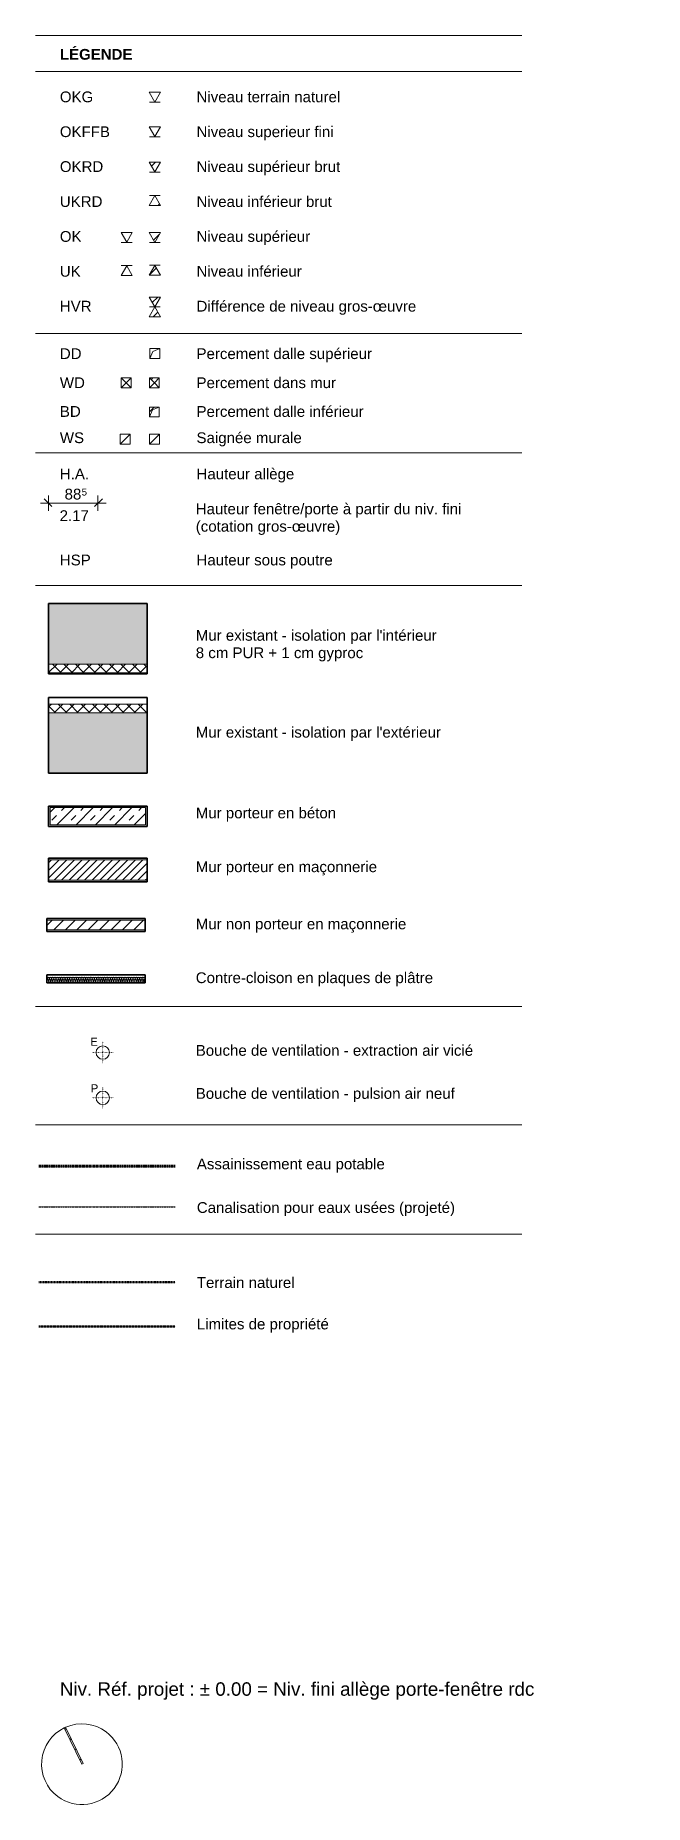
# Model space of a CAD drawing. Header units: millimetres. Extents: x 297 to 5958, y -17946 to -1509.
import ezdxf

# ---------------------------------------------------------------- set-up
doc = ezdxf.new("R2010")
doc.units = ezdxf.units.MM
for name, pattern in [('CENTER_LINE', [5.5, 2.5, -1.5, 0, -1.5]), ('Dot 1mm', [1, 0, -1]), ('Overhead', [3.96875, 2.38125, -1.5875]), ('WATER_CONNECTION', [5, 2.5, -2.5])]:
    doc.linetypes.add(name, pattern=pattern)
for name, color, linetype, lineweight in [('A-DETL', 90, 'Continuous', 9), ('A-DETL-GENF', 92, 'Continuous', 9), ('A-DETL-THIN', 151, 'Continuous', 9), ('A-WALL', 113, 'Continuous', 35), ('A-WALL-PATT', 111, 'Continuous', 35), ('G-ANNO-TEXT', 231, 'Continuous', 9)]:
    doc.layers.add(name, color=color, linetype=linetype, lineweight=lineweight)
doc.styles.add('Arial', font='arial.ttf', dxfattribs={"height": 100})
doc.styles.add('Arial_1', font='arial.ttf', dxfattribs={"height": 125})
doc.styles.add('Arial_2', font='arial.ttf', dxfattribs={"height": 64.989089})
doc.styles.add('Arial_3', font='arial.ttf', dxfattribs={"height": 75})
doc.styles.add('Arial_B', font='', dxfattribs={"height": 100})
doc.styles.get('Arial_B').set_extended_font_data('Arial', bold=True)
pattern_1 = [(45, (0, 0), (-53.033, 53.033), []), (135, (0, 0), (-53.033, -53.033), [])]
pattern_2 = [(45, (0, 0), (-70.7107, 70.7107), [])]

# ---------------------------------------------------------------- blocks, each defined once
blk = doc.blocks.new('Family - ___-508220-LEGENDE')
at = {"layer": 'A-WALL-PATT', "lineweight": 9}
h = blk.add_hatch(dxfattribs=at)
h.set_pattern_fill('FP2_7', color=256, style=0, pattern_type=2)
h.set_pattern_definition([(45, (0, 0), (-89.8026, 89.8026), []), (45, (89.8, 0), (-89.8026, 89.8026), [63.5, -63.5])])
h.paths.add_polyline_path([(435, -8844), (1320, -8844), (1320, -8684), (435, -8684)])
at = {"layer": 'A-WALL'}
for p, q in [((1335, -8669), (420, -8669)), ((420, -8669), (420, -8684)), ((420, -8684), (420, -8844)), ((1335, -8684), (1335, -8669)), ((1335, -8844), (1335, -8684)), ((420, -8844), (420, -8859)), ((420, -8859), (1335, -8859)), ((1335, -8859), (1335, -8844))]:
    blk.add_line(p, q, dxfattribs=at)
at = {"layer": 'A-WALL', "lineweight": 9}
for p, q in [((435, -8684), (435, -8844)), ((1320, -8684), (435, -8684)), ((1320, -8844), (1320, -8684)), ((1320, -8844), (435, -8844))]:
    blk.add_line(p, q, dxfattribs=at)
blk = doc.blocks.new('Family - ___-508244-LEGENDE')
at = {"layer": 'A-WALL-PATT', "lineweight": 9}
h = blk.add_hatch(dxfattribs=at)
h.set_pattern_fill('FP2_8', color=256, style=0, pattern_type=2)
h.set_pattern_definition([(45, (0, 0), (-53.033, 53.033), [])])
h.paths.add_polyline_path([(1318, -9819), (1318, -9729), (403, -9729), (403, -9819)])
at = {"layer": 'A-WALL'}
for p, q in [((1318, -9714), (403, -9714)), ((403, -9714), (403, -9834)), ((403, -9834), (1318, -9834)), ((1318, -9834), (1318, -9714))]:
    blk.add_line(p, q, dxfattribs=at)
at = {"layer": 'A-WALL', "lineweight": 9}
for p, q in [((1318, -9729), (403, -9729)), ((1318, -9819), (403, -9819))]:
    blk.add_line(p, q, dxfattribs=at)
blk = doc.blocks.new('Family - ___-741664-LEGENDE')
at = {"layer": 'A-WALL-PATT', "lineweight": 9}
h = blk.add_hatch(dxfattribs=at)
h.set_pattern_fill('FP2_9', color=256, style=0, pattern_type=2)
h.set_pattern_definition([(45, (0, 0), (-35.35534, 35.35534), [])])
h.paths.add_polyline_path([(1335, -9359), (1335, -9169), (420, -9169), (420, -9359)])
at = {"layer": 'A-WALL'}
for p, q in [((1335, -9154), (420, -9154)), ((420, -9154), (420, -9374)), ((1335, -9374), (1335, -9154)), ((420, -9374), (1335, -9374))]:
    blk.add_line(p, q, dxfattribs=at)
at = {"layer": 'A-WALL', "lineweight": 9}
for p, q in [((1335, -9169), (420, -9169)), ((1335, -9359), (420, -9359))]:
    blk.add_line(p, q, dxfattribs=at)
blk = doc.blocks.new('Family - ___-741828-LEGENDE')
at = {"layer": 'A-WALL'}
for p, q in [((1318, -10236), (403, -10236)), ((403, -10236), (403, -10311)), ((403, -10311), (1318, -10311)), ((1318, -10311), (1318, -10236))]:
    blk.add_line(p, q, dxfattribs=at)
at = {"layer": 'A-WALL', "lineweight": 9}
blk.add_line((1318, -10261), (403, -10261), dxfattribs=at)
blk = doc.blocks.new('Family - ___-741963-LEGENDE')
at = {"layer": 'A-WALL-PATT', "lineweight": 9}
blk.add_hatch(color=256, dxfattribs=at).paths.add_polyline_path([(1335, -7350), (1335, -6787), (420, -6787), (420, -7350)])
h = blk.add_hatch(dxfattribs=at)
h.set_pattern_fill('FP2_10', color=256, style=0, pattern_type=2)
h.set_pattern_definition(pattern_1)
h.paths.add_polyline_path([(1335, -7430), (1335, -7350), (420, -7350), (420, -7430)])
at = {"layer": 'A-WALL'}
for p, q in [((1335, -6787), (420, -6787)), ((420, -6787), (420, -7440)), ((1335, -7440), (1335, -6787)), ((420, -7440), (1335, -7440))]:
    blk.add_line(p, q, dxfattribs=at)
at = {"layer": 'A-WALL', "lineweight": 9}
for p, q in [((1335, -7350), (420, -7350)), ((1335, -7430), (420, -7430))]:
    blk.add_line(p, q, dxfattribs=at)
blk = doc.blocks.new('Family - ___-742094-LEGENDE')
at = {"layer": 'A-WALL-PATT', "lineweight": 9}
h = blk.add_hatch(dxfattribs=at)
h.set_pattern_fill('FP2_10', color=256, style=0, pattern_type=2)
h.set_pattern_definition(pattern_1)
h.paths.add_polyline_path([(1335, -7802), (1335, -7722), (420, -7722), (420, -7802)])
blk.add_hatch(color=256, dxfattribs=at).paths.add_polyline_path([(1335, -8365), (1335, -7802), (420, -7802), (420, -8365)])
at = {"layer": 'A-WALL'}
for p, q in [((1335, -7662), (420, -7662)), ((420, -7662), (420, -8365)), ((1335, -8365), (1335, -7662)), ((420, -8365), (1335, -8365))]:
    blk.add_line(p, q, dxfattribs=at)
at = {"layer": 'A-WALL', "lineweight": 9}
for p, q in [((1335, -7722), (420, -7722)), ((1335, -7802), (420, -7802))]:
    blk.add_line(p, q, dxfattribs=at)

msp = doc.modelspace()

# ---------------------------------------------------------------- hatches: boundary and pattern name
at = {"layer": 'A-DETL-GENF'}
h = msp.add_hatch(dxfattribs=at)
h.set_pattern_fill('FP2_11', style=0, pattern_type=2)
h.set_pattern_definition(pattern_2)
h.paths.add_polyline_path([(1407, -2777), (1459, -2687), (1354, -2687)])
h = msp.add_hatch(dxfattribs=at)
h.set_pattern_fill('FP2_11', style=0, pattern_type=2)
h.set_pattern_definition(pattern_2)
h.paths.add_polyline_path([(1354, -3089), (1459, -3089), (1407, -2998)])
h = msp.add_hatch(dxfattribs=at)
h.set_pattern_fill('FP2_11', style=0, pattern_type=2)
h.set_pattern_definition(pattern_2)
h.paths.add_polyline_path([(1407, -3432), (1459, -3341), (1354, -3341)])
h = msp.add_hatch(dxfattribs=at)
h.set_pattern_fill('FP2_11', style=0, pattern_type=2)
h.set_pattern_definition(pattern_2)
h.paths.add_polyline_path([(1354, -3738), (1459, -3738), (1407, -3647)])
h = msp.add_hatch(dxfattribs=at)
h.set_pattern_fill('FP2_11', style=0, pattern_type=2)
h.set_pattern_definition(pattern_2)
h.paths.add_polyline_path([(1407, -4032), (1459, -3941), (1354, -3941)])
h = msp.add_hatch(dxfattribs=at)
h.set_pattern_fill('FP2_11', style=0, pattern_type=2)
h.set_pattern_definition(pattern_2)
h.paths.add_polyline_path([(1459, -4123), (1407, -4032), (1354, -4123)])
h = msp.add_hatch(dxfattribs=at)
h.set_pattern_fill('FP2_11', style=0, pattern_type=2)
h.set_pattern_definition(pattern_2)
h.paths.add_polyline_path([(1402, -4737), (1447, -4692), (1357, -4692), (1402, -4737)])
h = msp.add_hatch(dxfattribs=at)
h.set_pattern_fill('FP2_11', style=0, pattern_type=2)
h.set_pattern_definition(pattern_2)
h.paths.add_polyline_path([(1447, -4782), (1402, -4737), (1357, -4782)])
h = msp.add_hatch(dxfattribs=at)
h.set_pattern_fill('FP2_11', style=0, pattern_type=2)
h.set_pattern_definition(pattern_2)
h.paths.add_polyline_path([(1357, -5053), (1384, -4989), (1447, -4962), (1357, -4962)])
h = msp.add_hatch(dxfattribs=at)
h.set_pattern_fill('FP2_11', style=0, pattern_type=2)
h.set_pattern_definition(pattern_2)
h.paths.add_polyline_path([(729, -17571), (742, -17565), (578, -17228), (564, -17234)])

# ---------------------------------------------------------------- linework, layer by layer
at = {"layer": 'A-DETL', "linetype": 'Dot 1mm'}
for p, q in [((823, -10959), (1023, -10959)), ((923, -11059), (923, -10859)), ((923, -11480), (923, -11280)), ((823, -11380), (1023, -11380))]:
    msp.add_line(p, q, dxfattribs=at)
at = {"layer": 'A-DETL', "linetype": 'WATER_CONNECTION', "lineweight": 100}
msp.add_line((329, -12015), (1597, -12015), dxfattribs=at)
at = {"layer": 'A-DETL', "linetype": 'WATER_CONNECTION', "lineweight": 25}
msp.add_line((329, -12394), (1597, -12394), dxfattribs=at)
at = {"layer": 'A-DETL', "linetype": 'Overhead', "lineweight": 50}
msp.add_line((1597, -13091), (329, -13091), dxfattribs=at)
at = {"layer": 'A-DETL', "linetype": 'CENTER_LINE', "lineweight": 50}
msp.add_line((1597, -13505), (329, -13505), dxfattribs=at)
at = {"layer": 'A-DETL', "lineweight": 18}
for centre in [(923, -10959), (923, -11380)]:
    msp.add_circle(centre, 62.5, dxfattribs=at)
at = {"layer": 'A-DETL'}
for points in [[(404, -10259), (408, -10259), (413, -10264), (413, -10267)], [(413, -10267), (413, -10279), (404, -10289), (404, -10301)], [(404, -10301), (404, -10305), (413, -10314), (421, -10305), (421, -10301)], [(413, -10267), (413, -10264), (421, -10255), (429, -10264), (429, -10267)], [(421, -10301), (421, -10289), (413, -10279), (413, -10267)], [(429, -10267), (429, -10279), (421, -10289), (421, -10301)], [(421, -10301), (421, -10305), (429, -10314), (438, -10305), (438, -10301)], [(429, -10267), (429, -10264), (438, -10255), (446, -10264), (446, -10267)], [(438, -10301), (438, -10289), (429, -10279), (429, -10267)], [(446, -10267), (446, -10279), (438, -10289), (438, -10301)], [(438, -10301), (438, -10305), (446, -10314), (454, -10305), (454, -10301)], [(446, -10267), (446, -10264), (454, -10255), (463, -10264), (463, -10267)], [(454, -10301), (454, -10289), (446, -10279), (446, -10267)], [(463, -10267), (463, -10279), (454, -10289), (454, -10301)], [(454, -10301), (454, -10305), (463, -10314), (471, -10305), (471, -10301)], [(463, -10267), (463, -10264), (471, -10255), (479, -10264), (479, -10267)], [(471, -10301), (471, -10289), (463, -10279), (463, -10267)], [(479, -10267), (479, -10279), (471, -10289), (471, -10301)], [(471, -10301), (471, -10305), (479, -10314), (488, -10305), (488, -10301)], [(479, -10267), (479, -10264), (488, -10255), (496, -10264), (496, -10267)], [(488, -10301), (488, -10289), (479, -10279), (479, -10267)], [(496, -10267), (496, -10279), (488, -10289), (488, -10301)], [(488, -10301), (488, -10305), (496, -10314), (504, -10305), (504, -10301)], [(496, -10267), (496, -10264), (504, -10255), (513, -10264), (513, -10267)], [(504, -10301), (504, -10289), (496, -10279), (496, -10267)], [(513, -10267), (513, -10279), (504, -10289), (504, -10301)], [(504, -10301), (504, -10305), (513, -10314), (521, -10305), (521, -10301)], [(513, -10267), (513, -10264), (521, -10255), (529, -10264), (529, -10267)], [(521, -10301), (521, -10289), (513, -10279), (513, -10267)], [(529, -10267), (529, -10279), (521, -10289), (521, -10301)], [(521, -10301), (521, -10305), (529, -10314), (538, -10305), (538, -10301)], [(529, -10267), (529, -10264), (538, -10255), (546, -10264), (546, -10267)], [(538, -10301), (538, -10289), (529, -10279), (529, -10267)], [(546, -10267), (546, -10279), (538, -10289), (538, -10301)], [(538, -10301), (538, -10305), (546, -10314), (554, -10305), (554, -10301)], [(546, -10267), (546, -10264), (554, -10255), (563, -10264), (563, -10267)], [(554, -10301), (554, -10289), (546, -10279), (546, -10267)], [(563, -10267), (563, -10279), (554, -10289), (554, -10301)], [(554, -10301), (554, -10305), (563, -10314), (571, -10305), (571, -10301)], [(563, -10267), (563, -10264), (571, -10255), (579, -10264), (579, -10267)], [(571, -10301), (571, -10289), (563, -10279), (563, -10267)], [(579, -10267), (579, -10279), (571, -10289), (571, -10301)], [(571, -10301), (571, -10305), (579, -10314), (588, -10305), (588, -10301)], [(579, -10267), (579, -10264), (588, -10255), (596, -10264), (596, -10267)], [(588, -10301), (588, -10289), (579, -10279), (579, -10267)], [(596, -10267), (596, -10279), (588, -10289), (588, -10301)], [(588, -10301), (588, -10305), (596, -10314), (604, -10305), (604, -10301)], [(596, -10267), (596, -10264), (604, -10255), (613, -10264), (613, -10267)], [(604, -10301), (604, -10289), (596, -10279), (596, -10267)], [(613, -10267), (613, -10279), (604, -10289), (604, -10301)], [(604, -10301), (604, -10305), (613, -10314), (621, -10305), (621, -10301)], [(613, -10267), (613, -10264), (621, -10255), (629, -10264), (629, -10267)], [(621, -10301), (621, -10289), (613, -10279), (613, -10267)], [(629, -10267), (629, -10279), (621, -10289), (621, -10301)], [(621, -10301), (621, -10305), (629, -10314), (638, -10305), (638, -10301)], [(629, -10267), (629, -10264), (638, -10255), (646, -10264), (646, -10267)], [(638, -10301), (638, -10289), (629, -10279), (629, -10267)], [(646, -10267), (646, -10279), (638, -10289), (638, -10301)], [(638, -10301), (638, -10305), (646, -10314), (654, -10305), (654, -10301)], [(646, -10267), (646, -10264), (654, -10255), (663, -10264), (663, -10267)], [(654, -10301), (654, -10289), (646, -10279), (646, -10267)], [(663, -10267), (663, -10279), (654, -10289), (654, -10301)], [(654, -10301), (654, -10305), (663, -10314), (671, -10305), (671, -10301)], [(663, -10267), (663, -10264), (671, -10255), (679, -10264), (679, -10267)], [(671, -10301), (671, -10289), (663, -10279), (663, -10267)], [(679, -10267), (679, -10279), (671, -10289), (671, -10301)], [(671, -10301), (671, -10305), (679, -10314), (688, -10305), (688, -10301)], [(679, -10267), (679, -10264), (688, -10255), (696, -10264), (696, -10267)], [(688, -10301), (688, -10289), (679, -10279), (679, -10267)], [(696, -10267), (696, -10279), (688, -10289), (688, -10301)], [(688, -10301), (688, -10305), (696, -10314), (704, -10305), (704, -10301)], [(696, -10267), (696, -10264), (704, -10255), (713, -10264), (713, -10267)], [(704, -10301), (704, -10289), (696, -10279), (696, -10267)], [(713, -10267), (713, -10279), (704, -10289), (704, -10301)], [(704, -10301), (704, -10305), (713, -10314), (721, -10305), (721, -10301)], [(713, -10267), (713, -10264), (721, -10255), (729, -10264), (729, -10267)], [(721, -10301), (721, -10289), (713, -10279), (713, -10267)], [(729, -10267), (729, -10279), (721, -10289), (721, -10301)], [(721, -10301), (721, -10305), (729, -10314), (738, -10305), (738, -10301)], [(729, -10267), (729, -10264), (738, -10255), (746, -10264), (746, -10267)], [(738, -10301), (738, -10289), (729, -10279), (729, -10267)], [(746, -10267), (746, -10279), (738, -10289), (738, -10301)], [(738, -10301), (738, -10305), (746, -10314), (754, -10305), (754, -10301)], [(746, -10267), (746, -10264), (754, -10255), (763, -10264), (763, -10267)], [(754, -10301), (754, -10289), (746, -10279), (746, -10267)], [(763, -10267), (763, -10279), (754, -10289), (754, -10301)], [(754, -10301), (754, -10305), (763, -10314), (771, -10305), (771, -10301)], [(763, -10267), (763, -10264), (771, -10255), (779, -10264), (779, -10267)], [(771, -10301), (771, -10289), (763, -10279), (763, -10267)], [(779, -10267), (779, -10279), (771, -10289), (771, -10301)], [(771, -10301), (771, -10305), (779, -10314), (788, -10305), (788, -10301)], [(779, -10267), (779, -10264), (788, -10255), (796, -10264), (796, -10267)], [(788, -10301), (788, -10289), (779, -10279), (779, -10267)], [(796, -10267), (796, -10279), (788, -10289), (788, -10301)], [(788, -10301), (788, -10305), (796, -10314), (804, -10305), (804, -10301)], [(796, -10267), (796, -10264), (804, -10255), (813, -10264), (813, -10267)], [(804, -10301), (804, -10289), (796, -10279), (796, -10267)], [(813, -10267), (813, -10279), (804, -10289), (804, -10301)], [(804, -10301), (804, -10305), (813, -10314), (821, -10305), (821, -10301)], [(813, -10267), (813, -10264), (821, -10255), (829, -10264), (829, -10267)], [(821, -10301), (821, -10289), (813, -10279), (813, -10267)], [(829, -10267), (829, -10279), (821, -10289), (821, -10301)], [(821, -10301), (821, -10305), (829, -10314), (838, -10305), (838, -10301)], [(829, -10267), (829, -10264), (838, -10255), (846, -10264), (846, -10267)], [(838, -10301), (838, -10289), (829, -10279), (829, -10267)], [(846, -10267), (846, -10279), (838, -10289), (838, -10301)], [(838, -10301), (838, -10305), (846, -10314), (854, -10305), (854, -10301)], [(846, -10267), (846, -10264), (854, -10255), (863, -10264), (863, -10267)], [(854, -10301), (854, -10289), (846, -10279), (846, -10267)], [(863, -10267), (863, -10279), (854, -10289), (854, -10301)], [(854, -10301), (854, -10305), (863, -10314), (871, -10305), (871, -10301)], [(863, -10267), (863, -10264), (871, -10255), (879, -10264), (879, -10267)], [(871, -10301), (871, -10289), (863, -10279), (863, -10267)], [(879, -10267), (879, -10279), (871, -10289), (871, -10301)], [(871, -10301), (871, -10305), (879, -10314), (888, -10305), (888, -10301)], [(879, -10267), (879, -10264), (888, -10255), (896, -10264), (896, -10267)], [(888, -10301), (888, -10289), (879, -10279), (879, -10267)], [(896, -10267), (896, -10279), (888, -10289), (888, -10301)], [(888, -10301), (888, -10305), (896, -10314), (904, -10305), (904, -10301)], [(896, -10267), (896, -10264), (904, -10255), (913, -10264), (913, -10267)], [(904, -10301), (904, -10289), (896, -10279), (896, -10267)], [(913, -10267), (913, -10279), (904, -10289), (904, -10301)], [(904, -10301), (904, -10305), (913, -10314), (921, -10305), (921, -10301)], [(913, -10267), (913, -10264), (921, -10255), (929, -10264), (929, -10267)], [(921, -10301), (921, -10289), (913, -10279), (913, -10267)], [(929, -10267), (929, -10279), (921, -10289), (921, -10301)], [(921, -10301), (921, -10305), (929, -10314), (938, -10305), (938, -10301)], [(929, -10267), (929, -10264), (938, -10255), (946, -10264), (946, -10267)], [(938, -10301), (938, -10289), (929, -10279), (929, -10267)], [(946, -10267), (946, -10279), (938, -10289), (938, -10301)], [(938, -10301), (938, -10305), (946, -10314), (954, -10305), (954, -10301)], [(946, -10267), (946, -10264), (954, -10255), (963, -10264), (963, -10267)], [(954, -10301), (954, -10289), (946, -10279), (946, -10267)], [(963, -10267), (963, -10279), (954, -10289), (954, -10301)], [(954, -10301), (954, -10305), (963, -10314), (971, -10305), (971, -10301)], [(963, -10267), (963, -10264), (971, -10255), (979, -10264), (979, -10267)], [(971, -10301), (971, -10289), (963, -10279), (963, -10267)], [(979, -10267), (979, -10279), (971, -10289), (971, -10301)], [(971, -10301), (971, -10305), (979, -10314), (988, -10305), (988, -10301)], [(979, -10267), (979, -10264), (988, -10255), (996, -10264), (996, -10267)], [(988, -10301), (988, -10289), (979, -10279), (979, -10267)], [(996, -10267), (996, -10279), (988, -10289), (988, -10301)], [(988, -10301), (988, -10305), (996, -10314), (1004, -10305), (1004, -10301)], [(996, -10267), (996, -10264), (1004, -10255), (1013, -10264), (1013, -10267)], [(1004, -10301), (1004, -10289), (996, -10279), (996, -10267)], [(1013, -10267), (1013, -10279), (1004, -10289), (1004, -10301)], [(1004, -10301), (1004, -10305), (1013, -10314), (1021, -10305), (1021, -10301)], [(1013, -10267), (1013, -10264), (1021, -10255), (1029, -10264), (1029, -10267)], [(1021, -10301), (1021, -10289), (1013, -10279), (1013, -10267)], [(1029, -10267), (1029, -10279), (1021, -10289), (1021, -10301)], [(1021, -10301), (1021, -10305), (1029, -10314), (1038, -10305), (1038, -10301)], [(1029, -10267), (1029, -10264), (1038, -10255), (1046, -10264), (1046, -10267)], [(1038, -10301), (1038, -10289), (1029, -10279), (1029, -10267)], [(1046, -10267), (1046, -10279), (1038, -10289), (1038, -10301)], [(1038, -10301), (1038, -10305), (1046, -10314), (1054, -10305), (1054, -10301)], [(1046, -10267), (1046, -10264), (1054, -10255), (1063, -10264), (1063, -10267)], [(1054, -10301), (1054, -10289), (1046, -10279), (1046, -10267)], [(1063, -10267), (1063, -10279), (1054, -10289), (1054, -10301)], [(1054, -10301), (1054, -10305), (1063, -10314), (1071, -10305), (1071, -10301)], [(1063, -10267), (1063, -10264), (1071, -10255), (1079, -10264), (1079, -10267)], [(1071, -10301), (1071, -10289), (1063, -10279), (1063, -10267)], [(1079, -10267), (1079, -10279), (1071, -10289), (1071, -10301)], [(1071, -10301), (1071, -10305), (1079, -10314), (1088, -10305), (1088, -10301)], [(1079, -10267), (1079, -10264), (1088, -10255), (1096, -10264), (1096, -10267)], [(1088, -10301), (1088, -10289), (1079, -10279), (1079, -10267)], [(1096, -10267), (1096, -10279), (1088, -10289), (1088, -10301)], [(1088, -10301), (1088, -10305), (1096, -10314), (1104, -10305), (1104, -10301)], [(1096, -10267), (1096, -10264), (1104, -10255), (1113, -10264), (1113, -10267)], [(1104, -10301), (1104, -10289), (1096, -10279), (1096, -10267)], [(1113, -10267), (1113, -10279), (1104, -10289), (1104, -10301)], [(1104, -10301), (1104, -10305), (1113, -10314), (1121, -10305), (1121, -10301)], [(1113, -10267), (1113, -10264), (1121, -10255), (1129, -10264), (1129, -10267)], [(1121, -10301), (1121, -10289), (1113, -10279), (1113, -10267)], [(1129, -10267), (1129, -10279), (1121, -10289), (1121, -10301)], [(1121, -10301), (1121, -10305), (1129, -10314), (1138, -10305), (1138, -10301)], [(1129, -10267), (1129, -10264), (1138, -10255), (1146, -10264), (1146, -10267)], [(1138, -10301), (1138, -10289), (1129, -10279), (1129, -10267)], [(1146, -10267), (1146, -10279), (1138, -10289), (1138, -10301)], [(1138, -10301), (1138, -10305), (1146, -10314), (1154, -10305), (1154, -10301)], [(1146, -10267), (1146, -10264), (1154, -10255), (1163, -10264), (1163, -10267)], [(1154, -10301), (1154, -10289), (1146, -10279), (1146, -10267)], [(1163, -10267), (1163, -10279), (1154, -10289), (1154, -10301)], [(1154, -10301), (1154, -10305), (1163, -10314), (1171, -10305), (1171, -10301)], [(1163, -10267), (1163, -10264), (1171, -10255), (1179, -10264), (1179, -10267)], [(1171, -10301), (1171, -10289), (1163, -10279), (1163, -10267)], [(1179, -10267), (1179, -10279), (1171, -10289), (1171, -10301)], [(1171, -10301), (1171, -10305), (1179, -10314), (1188, -10305), (1188, -10301)], [(1179, -10267), (1179, -10264), (1188, -10255), (1196, -10264), (1196, -10267)], [(1188, -10301), (1188, -10289), (1179, -10279), (1179, -10267)], [(1196, -10267), (1196, -10279), (1188, -10289), (1188, -10301)], [(1188, -10301), (1188, -10305), (1196, -10314), (1204, -10305), (1204, -10301)], [(1196, -10267), (1196, -10264), (1204, -10255), (1213, -10264), (1213, -10267)], [(1204, -10301), (1204, -10289), (1196, -10279), (1196, -10267)], [(1213, -10267), (1213, -10279), (1204, -10289), (1204, -10301)], [(1204, -10301), (1204, -10305), (1213, -10314), (1221, -10305), (1221, -10301)], [(1213, -10267), (1213, -10264), (1221, -10255), (1229, -10264), (1229, -10267)], [(1221, -10301), (1221, -10289), (1213, -10279), (1213, -10267)], [(1229, -10267), (1229, -10279), (1221, -10289), (1221, -10301)], [(1221, -10301), (1221, -10305), (1229, -10314), (1238, -10305), (1238, -10301)], [(1229, -10267), (1229, -10264), (1238, -10255), (1246, -10264), (1246, -10267)], [(1238, -10301), (1238, -10289), (1229, -10279), (1229, -10267)], [(1246, -10267), (1246, -10279), (1238, -10289), (1238, -10301)], [(1238, -10301), (1238, -10305), (1246, -10314), (1254, -10305), (1254, -10301)], [(1246, -10267), (1246, -10264), (1254, -10255), (1263, -10264), (1263, -10267)], [(1254, -10301), (1254, -10289), (1246, -10279), (1246, -10267)], [(1263, -10267), (1263, -10279), (1254, -10289), (1254, -10301)], [(1254, -10301), (1254, -10305), (1263, -10314), (1271, -10305), (1271, -10301)], [(1263, -10267), (1263, -10264), (1271, -10255), (1279, -10264), (1279, -10267)], [(1271, -10301), (1271, -10289), (1263, -10279), (1263, -10267)], [(1279, -10267), (1279, -10279), (1271, -10289), (1271, -10301)], [(1271, -10301), (1271, -10305), (1279, -10314), (1288, -10305), (1288, -10301)], [(1279, -10267), (1279, -10264), (1288, -10255), (1296, -10264), (1296, -10267)], [(1288, -10301), (1288, -10289), (1279, -10279), (1279, -10267)], [(1296, -10267), (1296, -10279), (1288, -10289), (1288, -10301)], [(1288, -10301), (1288, -10305), (1296, -10314), (1304, -10305), (1304, -10301)], [(1296, -10267), (1296, -10264), (1304, -10255), (1313, -10264), (1313, -10267)], [(1304, -10301), (1304, -10289), (1296, -10279), (1296, -10267)], [(1313, -10267), (1313, -10279), (1304, -10289), (1304, -10301)], [(1304, -10301), (1304, -10305), (1313, -10314), (1321, -10305), (1321, -10301)], [(1313, -10267), (1313, -10264), (1317, -10259), (1321, -10259)], [(1321, -10301), (1321, -10289), (1313, -10279), (1313, -10267)]]:
    msp.add_open_spline(points, degree=3, dxfattribs=at)
at = {"layer": 'A-DETL-THIN'}
for p, q in [((297, -1509), (4816, -1509)), ((297, -1845), (4816, -1845)), ((1459, -2038), (1354, -2038)), ((1354, -2038), (1407, -2128)), ((1357, -2130), (1457, -2130)), ((1407, -2128), (1459, -2038)), ((1459, -2359), (1354, -2359)), ((1354, -2359), (1407, -2449)), ((1357, -2451), (1457, -2451)), ((1407, -2449), (1459, -2359)), ((1459, -2687), (1354, -2687)), ((1354, -2687), (1407, -2777)), ((1357, -2779), (1457, -2779)), ((1407, -2777), (1459, -2687)), ((1407, -2998), (1354, -3089)), ((1354, -3089), (1459, -3089)), ((1357, -2997), (1457, -2997)), ((1459, -3089), (1407, -2998)), ((1197, -3340), (1093, -3340)), ((1093, -3340), (1145, -3430)), ((1095, -3432), (1195, -3432)), ((1145, -3430), (1197, -3340)), ((1459, -3341), (1354, -3341)), ((1354, -3341), (1407, -3432)), ((1357, -3434), (1457, -3434)), ((1407, -3432), (1459, -3341)), ((1145, -3649), (1093, -3739)), ((1093, -3739), (1197, -3739)), ((1095, -3647), (1195, -3647)), ((1197, -3739), (1145, -3649)), ((1407, -3647), (1354, -3738)), ((1354, -3738), (1459, -3738)), ((1357, -3645), (1457, -3645)), ((1459, -3738), (1407, -3647)), ((1459, -3941), (1354, -3941)), ((1354, -3941), (1407, -4032)), ((1407, -4032), (1459, -3941)), ((1407, -4032), (1354, -4123)), ((1357, -4030), (1457, -4030)), ((1459, -4123), (1407, -4032)), ((1354, -4123), (1459, -4123)), ((297, -4279), (4816, -4279)), ((1452, -4419), (1361, -4419)), ((1361, -4419), (1361, -4510)), ((1389, -4447), (1452, -4419)), ((1452, -4510), (1452, -4419)), ((1361, -4510), (1389, -4447)), ((1361, -4510), (1452, -4510)), ((1186, -4692), (1095, -4692)), ((1095, -4692), (1095, -4782)), ((1186, -4692), (1095, -4782)), ((1095, -4692), (1186, -4782)), ((1186, -4782), (1186, -4692)), ((1357, -4692), (1357, -4782)), ((1357, -4692), (1402, -4737)), ((1447, -4692), (1357, -4692)), ((1402, -4737), (1357, -4782)), ((1402, -4737), (1447, -4692)), ((1447, -4782), (1402, -4737)), ((1447, -4782), (1447, -4692)), ((1095, -4782), (1186, -4782)), ((1357, -4782), (1447, -4782)), ((1447, -4962), (1357, -4962)), ((1357, -4962), (1357, -5053)), ((1357, -5053), (1384, -4989)), ((1357, -5053), (1447, -5053)), ((1384, -4989), (1447, -4962)), ((1447, -5053), (1447, -4962)), ((1176, -5215), (1085, -5215)), ((1085, -5215), (1085, -5306)), ((1176, -5215), (1085, -5306)), ((1176, -5306), (1176, -5215)), ((1449, -5215), (1358, -5215)), ((1358, -5215), (1358, -5306)), ((1449, -5215), (1358, -5306)), ((1449, -5306), (1449, -5215)), ((297, -5388), (4816, -5388)), ((1085, -5306), (1176, -5306)), ((1358, -5306), (1449, -5306)), ((343, -5854), (954, -5854)), ((451, -5887), (379, -5814)), ((419, -5785), (419, -5925)), ((847, -5887), (919, -5814)), ((878, -5785), (878, -5925)), ((297, -6621), (4816, -6621)), ((297, -10532), (4816, -10532)), ((297, -11632), (4816, -11632)), ((297, -12646), (4816, -12646)), ((578, -17228), (564, -17234)), ((564, -17234), (729, -17571)), ((742, -17565), (578, -17228)), ((729, -17571), (742, -17565))]:
    msp.add_line(p, q, dxfattribs=at)
for start, end in [(116.0046, 233.27), (53.27, 113.708), (233.27, 53.27)]:
    msp.add_arc((729, -17571), 375, start, end, dxfattribs=at)

# ---------------------------------------------------------------- block references
at = {"layer": 'A-WALL', "lineweight": 9}
for name in ['Family - ___-741963-LEGENDE', 'Family - ___-742094-LEGENDE', 'Family - ___-508220-LEGENDE', 'Family - ___-741664-LEGENDE', 'Family - ___-508244-LEGENDE', 'Family - ___-741828-LEGENDE']:
    msp.add_blockref(name, (0, 0), dxfattribs=at)

# ---------------------------------------------------------------- texts
at = {"layer": 'G-ANNO-TEXT', "color": 7, "attachment_point": 1}
for s, insert, char_height, width, style in [('LÉGENDE', (524, -1635), 100, 833.75, 'Arial_B'), ('OKG', (524, -2030), 100, 380.8, 'Arial'), ('^I^I', (838, -2030), 100, 1158.44, 'Arial'), ('Niveau terrain naturel', (1794, -2030), 100, 1659.49, 'Arial'), ('OKFFB', (524, -2354), 100, 573.21, 'Arial'), ('^I^I', (997, -2354), 100, 966.03, 'Arial'), ('Niveau superieur fini', (1794, -2354), 100, 1591.35, 'Arial'), ('OKRD', (524, -2678), 100, 497.05, 'Arial'), ('^I^I', (934, -2678), 100, 1042.19, 'Arial'), ('Niveau supérieur brut', (1794, -2678), 100, 1659.49, 'Arial'), ('UKRD', (524, -3003), 100, 489.03, 'Arial'), ('^I^I', (927, -3003), 100, 1050.21, 'Arial'), ('Niveau inférieur brut', (1794, -3003), 100, 1567.3, 'Arial'), ('OK', (524, -3327), 100, 248.52, 'Arial'), ('^I^I', (729, -3327), 100, 1290.72, 'Arial'), ('Niveau supérieur', (1794, -3327), 100, 1314.77, 'Arial'), ('UK', (524, -3651), 100, 240.51, 'Arial'), ('^I^I', (722, -3651), 100, 1298.73, 'Arial'), ('Niveau inférieur', (1794, -3651), 100, 1222.57, 'Arial'), ('HVR', (524, -3975), 100, 364.77, 'Arial'), ('^I^I', (825, -3975), 100, 1174.47, 'Arial'), ('Différence de niveau gros-œuvre', (1794, -3975), 100, 2549.37, 'Arial'), ('DD', (524, -4416), 100, 248.52, 'Arial'), ('^I^I', (729, -4416), 100, 1290.72, 'Arial'), ('Percement dalle supérieur', (1794, -4416), 100, 2024.26, 'Arial'), ('WD', (524, -4686), 100, 292.62, 'Arial'), ('^I^I', (765, -4686), 100, 1246.62, 'Arial'), ('Percement dans mur', (1794, -4686), 100, 1607.38, 'Arial'), ('BD', (524, -4953), 100, 240.51, 'Arial'), ('^I^I', (722, -4953), 100, 1298.73, 'Arial'), ('Percement dalle inférieur', (1794, -4953), 100, 1932.07, 'Arial'), ('WS', (524, -5197), 100, 284.6, 'Arial'), ('^I^I', (758, -5197), 100, 1254.64, 'Arial'), ('Saignée murale', (1794, -5197), 100, 1214.56, 'Arial'), ('H.A.', (524, -5533), 100, 336.71, 'Arial'), ('^I^I', (801, -5533), 100, 1202.53, 'Arial'), ('Hauteur allège', (1794, -5533), 100, 1126.37, 'Arial'), ('88', (568, -5721), 100, 192.41, 'Arial'), ('5', (726, -5719), 65, 64.13, 'Arial_2'), ('Hauteur fenêtre/porte à partir du niv. fini', (1787, -5858), 100, 3070.46, 'Arial'), ('2.17', (522, -5921), 100, 336.71, 'Arial'), ('(cotation gros-œuvre)', (1787, -6020), 100, 1667.51, 'Arial'), ('HSP', (524, -6333), 100, 356.75, 'Arial'), ('^I^I', (818, -6333), 100, 1182.49, 'Arial'), ('Hauteur sous poutre', (1794, -6333), 100, 1567.3, 'Arial'), ("Mur existant - isolation par l'intérieur", (1787, -7033), 100, 2777.85, 'Arial'), ('8 cm PUR + 1 cm gyproc', (1787, -7195), 100, 1928.06, 'Arial'), ("Mur existant - isolation par l'extérieur", (1787, -7933), 100, 2825.95, 'Arial'), ('Mur porteur en béton', (1787, -8683), 100, 1607.38, 'Arial'), ('Mur porteur en maçonnerie ', (1787, -9183), 100, 2128.48, 'Arial'), ('Mur non porteur en maçonnerie ', (1787, -9714), 100, 2465.19, 'Arial'), ('Contre-cloison en plaques de plâtre', (1787, -10214), 100, 2737.76, 'Arial'), ('Bouche de ventilation - extraction air vicié', (1787, -10889), 100, 3218.78, 'Arial'), ('Bouche de ventilation - pulsion air neuf', (1787, -11289), 100, 3002.32, 'Arial'), ('Assainissement eau potable', (1797, -11944), 100, 2176.58, 'Arial'), ('Canalisation pour eaux usées (projeté)', (1797, -12349), 100, 2978.27, 'Arial'), ('Terrain naturel', (1797, -13046), 100, 1122.36, 'Arial'), ('Limites de propriété', (1797, -13431), 100, 1523.21, 'Arial')]:
    msp.add_mtext(s, dxfattribs=dict(at, insert=insert, char_height=char_height, width=width, style=style))
at = {"layer": 'G-ANNO-TEXT', "color": 142, "char_height": 75, "width": 84.18, "attachment_point": 1, "style": 'Arial_3'}
for s, insert in [('E', (807, -10821)), ('P', (811, -11254))]:
    msp.add_mtext(s, dxfattribs=dict(at, insert=insert))
at = {"layer": 'G-ANNO-TEXT', "color": 7, "insert": (524, -16810), "char_height": 125, "width": 5403.37, "attachment_point": 1, "style": 'Arial_1', "bg_fill": 3, "box_fill_scale": 1.25, "bg_fill_color": 256, "bg_fill_true_color": 13158600, "bg_fill_transparency": 0}
msp.add_mtext('Niv. Réf. projet : ± 0.00 = Niv. fini allège porte-fenêtre rdc ', dxfattribs=at)

doc.saveas('drawing.dxf')
